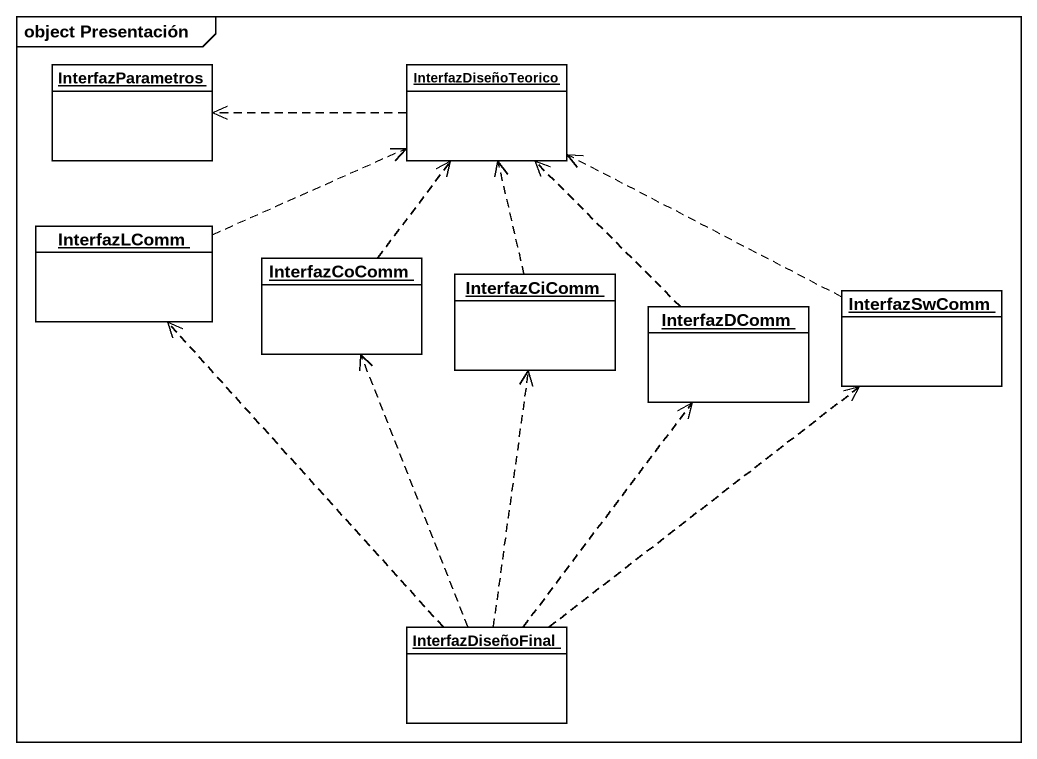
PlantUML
@startuml
mainframe object Presentación
hide circle
hide empty members
object InterfazParametros
object InterfazDiseñoTeorico
object InterfazLComm
object InterfazCoComm
object InterfazCiComm
object InterfazSwComm
object InterfazDComm
object InterfazDiseñoFinal
InterfazDiseñoTeorico .left.> InterfazParametros
InterfazLComm .right.> InterfazDiseñoTeorico
InterfazCoComm .up.> InterfazDiseñoTeorico
InterfazCiComm .up.> InterfazDiseñoTeorico
InterfazSwComm .left.> InterfazDiseñoTeorico
InterfazDComm .up.> InterfazDiseñoTeorico
InterfazDiseñoFinal .up.> InterfazLComm
InterfazDiseñoFinal .up.> InterfazCoComm
InterfazDiseñoFinal .up.> InterfazCiComm
InterfazDiseñoFinal .up.> InterfazSwComm
InterfazDiseñoFinal .up.> InterfazDComm
@enduml
